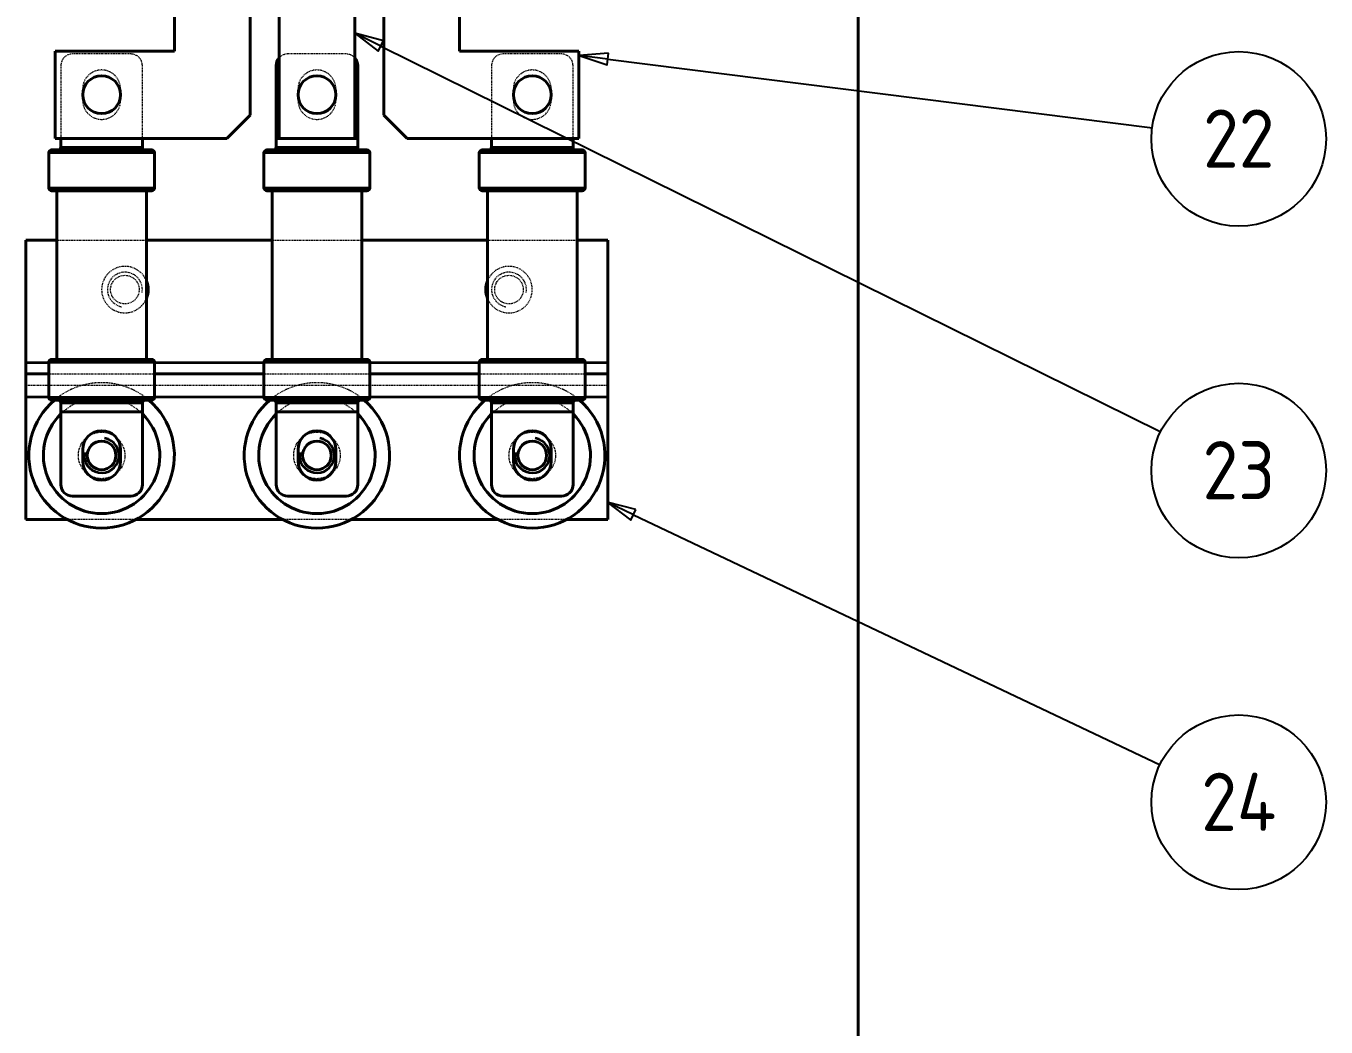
# Model space of a CAD drawing. Header units: inches. Extents: x 6934 to 18973, y 4254 to 7629.
# Drawn here: x 17066.3 to 17289.7, y 4618.2 to 4790.3 of the extents above; entities that cross this region are included whole.
import ezdxf

# ---------------------------------------------------------------- set-up
doc = ezdxf.new("R2010")
doc.units = ezdxf.units.IN
doc.header["$MEASUREMENT"] = 0
doc.linetypes.add('입력 정류부 ASSY$0$DASHED', pattern=[0.2067, 0.1654, -0.0413])
for name, color, linetype, lineweight, true_color in [('입력 정류부 ASSY$0$가려진 것(ISO)', 2, '입력 정류부 ASSY$0$DASHED', 18, 0xffff00), ('입력 정류부 ASSY$0$가려진 좁은 것(ISO)', 2, '입력 정류부 ASSY$0$DASHED', 18, 0xffff00), ('입력 정류부 ASSY$0$가시적인 것(ISO)', 3, 'Continuous', 40, 0x00ff00), ('입력 정류부 ASSY$0$가시적인 좁은 것(ISO)', 3, 'Continuous', 35, 0x00ff00), ('입력 정류부 ASSY$0$기호(ISO)', 5, 'Continuous', 25, 0x0000ff)]:
    doc.layers.add(name, color=color, linetype=linetype, lineweight=lineweight, true_color=true_color)
doc.styles.add('입력 정류부 ASSY$0$부품번호텍스트_PSTEK_POSCO', font='isocp.shx')

# ---------------------------------------------------------------- blocks, each defined once
blk = doc.blocks.new('입력 정류부 ASSY$0$품번기호3')
at = {"layer": '입력 정류부 ASSY$0$기호(ISO)', "color": 7}
for p, q in [((256.16, 262.78), (253.62, 262.6)), ((256.1, 262.28), (253.62, 262.6)), ((253.62, 262.6), (256.03, 261.79)), ((256.03, 261.79), (256.16, 262.78)), ((256.1, 262.28), (302.88, 256.36))]:
    blk.add_line(p, q, dxfattribs=at)
at = {"layer": '입력 정류부 ASSY$0$기호(ISO)', "color": 7, "flags": 128}
blk.add_lwpolyline([(256.16, 262.78), (253.62, 262.6), (256.03, 261.79), (256.16, 262.78)], dxfattribs=at)
at = {"layer": '입력 정류부 ASSY$0$기호(ISO)'}
blk.add_circle((310.3, 255.42), 7.5, dxfattribs=at)
at = {"layer": '입력 정류부 ASSY$0$기호(ISO)', "color": 7}
blk.add_solid([(256.16, 262.78), (253.62, 262.6), (256.03, 261.79), (256.16, 262.78)], dxfattribs=at)
at = {"layer": '입력 정류부 ASSY$0$기호(ISO)', "color": 7, "insert": (310.3, 255.45), "char_height": 5, "attachment_point": 5, "style": '입력 정류부 ASSY$0$부품번호텍스트_PSTEK_POSCO'}
blk.add_mtext('22', dxfattribs=at)
blk = doc.blocks.new('입력 정류부 ASSY$0$품번기호4')
at = {"layer": '입력 정류부 ASSY$0$기호(ISO)', "color": 7}
for p, q in [((236.59, 263.4), (234.35, 264.51)), ((236.81, 263.85), (234.35, 264.51)), ((234.35, 264.51), (236.37, 262.96)), ((236.37, 262.96), (236.81, 263.85)), ((236.59, 263.4), (303.6, 230.24))]:
    blk.add_line(p, q, dxfattribs=at)
at = {"layer": '입력 정류부 ASSY$0$기호(ISO)', "color": 7, "flags": 128}
blk.add_lwpolyline([(236.81, 263.85), (234.35, 264.51), (236.37, 262.96), (236.81, 263.85)], dxfattribs=at)
at = {"layer": '입력 정류부 ASSY$0$기호(ISO)'}
blk.add_circle((310.3, 226.92), 7.5, dxfattribs=at)
at = {"layer": '입력 정류부 ASSY$0$기호(ISO)', "color": 7}
blk.add_solid([(236.81, 263.85), (234.35, 264.51), (236.37, 262.96), (236.81, 263.85)], dxfattribs=at)
at = {"layer": '입력 정류부 ASSY$0$기호(ISO)', "color": 7, "insert": (310.3, 226.95), "char_height": 5, "attachment_point": 5, "style": '입력 정류부 ASSY$0$부품번호텍스트_PSTEK_POSCO'}
blk.add_mtext('23', dxfattribs=at)
blk = doc.blocks.new('입력 정류부 ASSY$0$품번기호5')
at = {"layer": '입력 정류부 ASSY$0$기호(ISO)', "color": 7}
for p, q in [((258.3, 223.12), (256.04, 224.19)), ((258.51, 223.57), (256.04, 224.19)), ((256.04, 224.19), (258.08, 222.67)), ((258.08, 222.67), (258.51, 223.57)), ((258.3, 223.12), (303.55, 201.63))]:
    blk.add_line(p, q, dxfattribs=at)
at = {"layer": '입력 정류부 ASSY$0$기호(ISO)', "color": 7, "flags": 128}
blk.add_lwpolyline([(258.51, 223.57), (256.04, 224.19), (258.08, 222.67), (258.51, 223.57)], dxfattribs=at)
at = {"layer": '입력 정류부 ASSY$0$기호(ISO)'}
blk.add_circle((310.3, 198.42), 7.5, dxfattribs=at)
at = {"layer": '입력 정류부 ASSY$0$기호(ISO)', "color": 7}
blk.add_solid([(258.51, 223.57), (256.04, 224.19), (258.08, 222.67), (258.51, 223.57)], dxfattribs=at)
at = {"layer": '입력 정류부 ASSY$0$기호(ISO)', "color": 7, "insert": (310.3, 198.45), "char_height": 5, "attachment_point": 5, "style": '입력 정류부 ASSY$0$부품번호텍스트_PSTEK_POSCO'}
blk.add_mtext('24', dxfattribs=at)
blk = doc.blocks.new('입력 정류부 ASSY')
at = {"layer": '입력 정류부 ASSY$0$가려진 것(ISO)'}
for p, q in [((430.2, 525.44), (420.2, 525.44)), ((467.2, 525.44), (457.2, 525.44)), ((504.2, 525.44), (494.2, 525.44)), ((418.2, 523.44), (418.2, 510.94)), ((432.2, 510.94), (432.2, 523.44)), ((492.2, 523.44), (492.2, 510.94)), ((506.2, 510.94), (506.2, 523.44)), ((421.95, 517.44), (421.95, 519.44)), ((428.45, 519.44), (428.45, 517.44)), ((458.95, 517.44), (458.95, 519.44)), ((465.45, 519.44), (465.45, 517.44)), ((495.95, 517.44), (495.95, 519.44)), ((502.45, 519.44), (502.45, 517.44)), ((418.2, 508.94), (418.2, 508.97)), ((432.2, 508.97), (432.2, 508.94)), ((455.2, 508.94), (455.2, 508.97)), ((469.2, 508.97), (469.2, 508.94)), ((492.2, 508.94), (492.2, 508.97)), ((506.2, 508.97), (506.2, 508.94)), ((417.5, 493.44), (432.9, 493.44)), ((454.5, 493.44), (469.9, 493.44)), ((491.5, 493.44), (506.9, 493.44)), ((416.1, 470.44), (434.3, 470.44)), ((453.1, 470.44), (471.3, 470.44)), ((490.1, 470.44), (508.3, 470.44)), ((512.2, 468.44), (412.2, 468.44)), ((418.2, 465.91), (418.2, 465.94)), ((432.2, 465.94), (432.2, 465.91)), ((455.2, 465.91), (455.2, 465.94)), ((469.2, 465.94), (469.2, 465.91)), ((492.2, 465.91), (492.2, 465.94)), ((506.2, 465.94), (506.2, 465.91)), ((431.14, 445.44), (419.27, 445.44)), ((468.14, 445.44), (456.27, 445.44)), ((505.14, 445.44), (493.27, 445.44))]:
    blk.add_line(p, q, dxfattribs=at)
for centre, radius in [((429.2, 484.94), 2.46), ((495.2, 484.94), 2.46), ((425.2, 456.44), 4), ((462.2, 456.44), 4), ((499.2, 456.44), 4)]:
    blk.add_circle(centre, radius, dxfattribs=at)
for centre, radius, start, end in [((420.2, 523.44), 2, 90, 180), ((430.2, 523.44), 2, 0, 90), ((457.2, 523.44), 2, 90, 138.5904), ((467.2, 523.44), 2, 41.4096, 90), ((494.2, 523.44), 2, 90, 180), ((504.2, 523.44), 2, 0, 90), ((425.2, 519.44), 3.25, 0, 180), ((462.2, 519.44), 3.25, 0, 180), ((499.2, 519.44), 3.25, 0, 180), ((425.2, 517.44), 3.25, 180, 0), ((462.2, 517.44), 3.25, 180, 0), ((499.2, 517.44), 3.25, 180, 0), ((429.2, 484.94), 4, 22.3316, 337.6684), ((429.2, 484.94), 3, 350, 260), ((495.2, 484.94), 4, 202.3316, 157.6684), ((495.2, 484.94), 3, 350, 260), ((425.2, 456.44), 12.5, 49.4642, 130.5358), ((462.2, 456.44), 12.5, 49.4642, 130.5358), ((499.2, 456.44), 12.5, 49.4642, 130.5358), ((425.2, 456.44), 10, 45.573, 134.427), ((462.2, 456.44), 10, 45.573, 134.427), ((499.2, 456.44), 10, 45.573, 134.427)]:
    blk.add_arc(centre, radius, start, end, dxfattribs=at)
for points, knots in [([(418.2, 508.97), (418.2, 509), (418.2, 509.03), (418.2, 509.11), (418.2, 509.17), (418.2, 509.27), (418.2, 509.3), (418.2, 509.38), (418.2, 509.41), (418.2, 509.44), (418.2, 509.44), (418.2, 509.44)], [0, 0, 0, 0, 0.00808448, 0.00808448, 0.02592843, 0.02592843, 0.03866598, 0.03866598, 0.05130708, 0.05130708, 0.05153941, 0.05153941, 0.05153941, 0.05153941]), ([(432.2, 509.44), (432.2, 509.44), (432.2, 509.44), (432.2, 509.4), (432.2, 509.36), (432.2, 509.27), (432.2, 509.22), (432.2, 509.1), (432.2, 509.04), (432.2, 508.97)], [-0.00023285, -0.00023285, -0.00023285, -0.00023285, 0, 0, 0.01584922, 0.01584922, 0.03240293, 0.03240293, 0.05151817, 0.05151817, 0.05151817, 0.05151817]), ([(455.2, 508.97), (455.2, 509), (455.2, 509.03), (455.2, 509.11), (455.2, 509.17), (455.2, 509.27), (455.2, 509.3), (455.2, 509.38), (455.2, 509.41), (455.2, 509.44), (455.2, 509.44), (455.2, 509.44)], [0, 0, 0, 0, 0.00808448, 0.00808448, 0.02592843, 0.02592843, 0.03866598, 0.03866598, 0.05130708, 0.05130708, 0.05153941, 0.05153941, 0.05153941, 0.05153941]), ([(469.2, 509.44), (469.2, 509.44), (469.2, 509.44), (469.2, 509.4), (469.2, 509.36), (469.2, 509.27), (469.2, 509.22), (469.2, 509.1), (469.2, 509.04), (469.2, 508.97)], [-0.00023285, -0.00023285, -0.00023285, -0.00023285, 0, 0, 0.01584922, 0.01584922, 0.03240293, 0.03240293, 0.05151817, 0.05151817, 0.05151817, 0.05151817]), ([(492.2, 508.97), (492.2, 509), (492.2, 509.03), (492.2, 509.11), (492.2, 509.17), (492.2, 509.27), (492.2, 509.3), (492.2, 509.38), (492.2, 509.41), (492.2, 509.44), (492.2, 509.44), (492.2, 509.44)], [0, 0, 0, 0, 0.00808448, 0.00808448, 0.02592843, 0.02592843, 0.03866598, 0.03866598, 0.05130708, 0.05130708, 0.05153941, 0.05153941, 0.05153941, 0.05153941]), ([(506.2, 509.44), (506.2, 509.44), (506.2, 509.44), (506.2, 509.4), (506.2, 509.36), (506.2, 509.27), (506.2, 509.22), (506.2, 509.1), (506.2, 509.04), (506.2, 508.97)], [-0.00023285, -0.00023285, -0.00023285, -0.00023285, 0, 0, 0.01584922, 0.01584922, 0.03240293, 0.03240293, 0.05151817, 0.05151817, 0.05151817, 0.05151817]), ([(418.2, 465.44), (418.2, 465.44), (418.2, 465.44), (418.2, 465.48), (418.2, 465.52), (418.2, 465.61), (418.2, 465.67), (418.2, 465.78), (418.2, 465.84), (418.2, 465.91)], [-0.00023285, -0.00023285, -0.00023285, -0.00023285, 0, 0, 0.01584922, 0.01584922, 0.03240293, 0.03240293, 0.05151817, 0.05151817, 0.05151817, 0.05151817]), ([(432.2, 465.91), (432.2, 465.88), (432.2, 465.85), (432.2, 465.77), (432.2, 465.71), (432.2, 465.61), (432.2, 465.58), (432.2, 465.5), (432.2, 465.47), (432.2, 465.44), (432.2, 465.44), (432.2, 465.44)], [0, 0, 0, 0, 0.00808448, 0.00808448, 0.02592843, 0.02592843, 0.03866598, 0.03866598, 0.05130708, 0.05130708, 0.05153941, 0.05153941, 0.05153941, 0.05153941]), ([(455.2, 465.44), (455.2, 465.44), (455.2, 465.44), (455.2, 465.48), (455.2, 465.52), (455.2, 465.61), (455.2, 465.67), (455.2, 465.78), (455.2, 465.84), (455.2, 465.91)], [-0.00023285, -0.00023285, -0.00023285, -0.00023285, 0, 0, 0.01584922, 0.01584922, 0.03240293, 0.03240293, 0.05151817, 0.05151817, 0.05151817, 0.05151817]), ([(469.2, 465.91), (469.2, 465.88), (469.2, 465.85), (469.2, 465.77), (469.2, 465.71), (469.2, 465.61), (469.2, 465.58), (469.2, 465.5), (469.2, 465.47), (469.2, 465.44), (469.2, 465.44), (469.2, 465.44)], [0, 0, 0, 0, 0.00808448, 0.00808448, 0.02592843, 0.02592843, 0.03866598, 0.03866598, 0.05130708, 0.05130708, 0.05153941, 0.05153941, 0.05153941, 0.05153941]), ([(492.2, 465.44), (492.2, 465.44), (492.2, 465.44), (492.2, 465.48), (492.2, 465.52), (492.2, 465.61), (492.2, 465.67), (492.2, 465.78), (492.2, 465.84), (492.2, 465.91)], [-0.00023285, -0.00023285, -0.00023285, -0.00023285, 0, 0, 0.01584922, 0.01584922, 0.03240293, 0.03240293, 0.05151817, 0.05151817, 0.05151817, 0.05151817]), ([(506.2, 465.91), (506.2, 465.88), (506.2, 465.85), (506.2, 465.77), (506.2, 465.71), (506.2, 465.61), (506.2, 465.58), (506.2, 465.5), (506.2, 465.47), (506.2, 465.44), (506.2, 465.44), (506.2, 465.44)], [0, 0, 0, 0, 0.00808448, 0.00808448, 0.02592843, 0.02592843, 0.03866598, 0.03866598, 0.05130708, 0.05130708, 0.05153941, 0.05153941, 0.05153941, 0.05153941])]:
    blk.add_open_spline(points, degree=3, knots=knots, dxfattribs=at)
at = {"layer": '입력 정류부 ASSY$0$가려진 좁은 것(ISO)'}
for centre, major_axis, start_param, end_param in [((417.7, 508.44), (0, 0.5), 0, 1.570796), ((432.7, 508.44), (0, 0.5), 4.712389, 6.283185), ((454.7, 508.44), (0, 0.5), 0, 1.570796), ((469.7, 508.44), (0, 0.5), 4.712389, 6.283185), ((491.7, 508.44), (0, 0.5), 0, 1.570796), ((506.7, 508.44), (0, 0.5), 4.712389, 6.283185), ((417.7, 466.44), (0, -0.5), 4.712389, 6.283185), ((432.7, 466.44), (0, -0.5), 0, 1.570796), ((454.7, 466.44), (0, -0.5), 4.712389, 6.283185), ((469.7, 466.44), (0, -0.5), 0, 1.570796), ((491.7, 466.44), (0, -0.5), 4.712389, 6.283185), ((506.7, 466.44), (0, -0.5), 0, 1.570796)]:
    blk.add_ellipse(centre, major_axis=major_axis, ratio=0.872093, start_param=start_param, end_param=end_param, dxfattribs=at)
for points, knots in [([(418.2, 508.97), (418.2, 508.96), (418.19, 508.95), (418.03, 508.69), (417.81, 508.56), (417.5, 508.46), (417.38, 508.44), (417.27, 508.44)], [0.1066108, 0.1066108, 0.1066108, 0.1066108, 0.1109263, 0.1109263, 0.2130818, 0.2130818, 0.276929, 0.276929, 0.276929, 0.276929]), ([(433.14, 508.44), (433.03, 508.44), (432.91, 508.46), (432.59, 508.56), (432.38, 508.69), (432.22, 508.95), (432.21, 508.96), (432.2, 508.97)], [-0.2769127, -0.2769127, -0.2769127, -0.2769127, -0.2130786, -0.2130786, -0.110944, -0.110944, -0.1066102, -0.1066102, -0.1066102, -0.1066102]), ([(455.2, 508.97), (455.2, 508.96), (455.19, 508.95), (455.03, 508.69), (454.81, 508.56), (454.5, 508.46), (454.38, 508.44), (454.27, 508.44)], [0.1066108, 0.1066108, 0.1066108, 0.1066108, 0.1109263, 0.1109263, 0.2130818, 0.2130818, 0.276929, 0.276929, 0.276929, 0.276929]), ([(470.14, 508.44), (470.03, 508.44), (469.91, 508.46), (469.59, 508.56), (469.38, 508.69), (469.22, 508.95), (469.21, 508.96), (469.2, 508.97)], [-0.2769127, -0.2769127, -0.2769127, -0.2769127, -0.2130786, -0.2130786, -0.110944, -0.110944, -0.1066102, -0.1066102, -0.1066102, -0.1066102]), ([(492.2, 508.97), (492.2, 508.96), (492.19, 508.95), (492.03, 508.69), (491.81, 508.56), (491.5, 508.46), (491.38, 508.44), (491.27, 508.44)], [0.1066108, 0.1066108, 0.1066108, 0.1066108, 0.1109263, 0.1109263, 0.2130818, 0.2130818, 0.276929, 0.276929, 0.276929, 0.276929]), ([(507.14, 508.44), (507.03, 508.44), (506.91, 508.46), (506.59, 508.56), (506.38, 508.69), (506.22, 508.95), (506.21, 508.96), (506.2, 508.97)], [-0.2769127, -0.2769127, -0.2769127, -0.2769127, -0.2130786, -0.2130786, -0.110944, -0.110944, -0.1066102, -0.1066102, -0.1066102, -0.1066102]), ([(417.27, 466.44), (417.38, 466.44), (417.5, 466.42), (417.81, 466.32), (418.03, 466.19), (418.19, 465.93), (418.2, 465.92), (418.2, 465.91)], [-0.2769126, -0.2769126, -0.2769126, -0.2769126, -0.2130785, -0.2130785, -0.110944, -0.110944, -0.1066104, -0.1066104, -0.1066104, -0.1066104]), ([(432.2, 465.91), (432.21, 465.92), (432.22, 465.93), (432.38, 466.19), (432.59, 466.32), (432.91, 466.42), (433.03, 466.44), (433.14, 466.44)], [0.1066108, 0.1066108, 0.1066108, 0.1066108, 0.1109263, 0.1109263, 0.2130818, 0.2130818, 0.276929, 0.276929, 0.276929, 0.276929]), ([(454.27, 466.44), (454.38, 466.44), (454.5, 466.42), (454.81, 466.32), (455.03, 466.19), (455.19, 465.93), (455.2, 465.92), (455.2, 465.91)], [-0.2769126, -0.2769126, -0.2769126, -0.2769126, -0.2130785, -0.2130785, -0.110944, -0.110944, -0.1066104, -0.1066104, -0.1066104, -0.1066104]), ([(469.2, 465.91), (469.21, 465.92), (469.22, 465.93), (469.38, 466.19), (469.59, 466.32), (469.91, 466.42), (470.03, 466.44), (470.14, 466.44)], [0.1066108, 0.1066108, 0.1066108, 0.1066108, 0.1109263, 0.1109263, 0.2130818, 0.2130818, 0.276929, 0.276929, 0.276929, 0.276929]), ([(491.27, 466.44), (491.38, 466.44), (491.5, 466.42), (491.81, 466.32), (492.03, 466.19), (492.19, 465.93), (492.2, 465.92), (492.2, 465.91)], [-0.2769126, -0.2769126, -0.2769126, -0.2769126, -0.2130785, -0.2130785, -0.110944, -0.110944, -0.1066104, -0.1066104, -0.1066104, -0.1066104]), ([(506.2, 465.91), (506.21, 465.92), (506.22, 465.93), (506.38, 466.19), (506.59, 466.32), (506.91, 466.42), (507.03, 466.44), (507.14, 466.44)], [0.1066108, 0.1066108, 0.1066108, 0.1066108, 0.1109263, 0.1109263, 0.2130818, 0.2130818, 0.276929, 0.276929, 0.276929, 0.276929])]:
    blk.add_open_spline(points, degree=3, knots=knots, dxfattribs=at)
at = {"layer": '입력 정류부 ASSY$0$가시적인 것(ISO)'}
for p, q in [((555.2, 703.44), (555.2, 233.44)), ((437.7, 562.94), (437.7, 525.94)), ((450.7, 514.94), (450.7, 562.94)), ((455.7, 510.94), (455.7, 562.94)), ((468.7, 562.94), (468.7, 510.94)), ((473.7, 514.94), (473.7, 562.94)), ((486.7, 562.94), (486.7, 525.94)), ((437.7, 525.94), (417.2, 525.94)), ((417.2, 525.94), (417.2, 510.94)), ((486.7, 525.94), (507.2, 525.94)), ((507.2, 525.94), (507.2, 510.94)), ((455.2, 523.44), (455.2, 510.94)), ((469.2, 510.94), (469.2, 523.44)), ((446.7, 510.94), (450.7, 514.94)), ((477.7, 510.94), (473.7, 514.94)), ((417.2, 510.94), (418.2, 510.94)), ((418.2, 510.94), (418.2, 509.44)), ((418.2, 510.94), (432.2, 510.94)), ((432.2, 509.44), (432.2, 510.94)), ((432.2, 510.94), (446.7, 510.94)), ((455.2, 510.94), (455.2, 509.44)), ((455.2, 510.94), (469.2, 510.94)), ((469.2, 509.44), (469.2, 510.94)), ((492.2, 510.94), (477.7, 510.94)), ((492.2, 510.94), (492.2, 509.44)), ((492.2, 510.94), (506.2, 510.94)), ((506.2, 509.44), (506.2, 510.94)), ((507.2, 510.94), (506.2, 510.94)), ((416.1, 508.44), (416.1, 502.44)), ((416.6, 508.94), (433.8, 508.94)), ((434.3, 508.44), (434.3, 502.44)), ((453.1, 508.44), (453.1, 502.44)), ((453.6, 508.94), (470.8, 508.94)), ((471.3, 508.44), (471.3, 502.44)), ((490.1, 508.44), (490.1, 502.44)), ((490.6, 508.94), (507.8, 508.94)), ((508.3, 508.44), (508.3, 502.44)), ((433.8, 501.94), (416.6, 501.94)), ((417.5, 501.94), (417.5, 472.94)), ((432.9, 501.94), (432.9, 472.94)), ((470.8, 501.94), (453.6, 501.94)), ((454.5, 501.94), (454.5, 472.94)), ((469.9, 501.94), (469.9, 472.94)), ((507.8, 501.94), (490.6, 501.94)), ((491.5, 501.94), (491.5, 472.94)), ((506.9, 501.94), (506.9, 472.94)), ((412.2, 472.44), (412.2, 493.44)), ((412.2, 493.44), (417.5, 493.44)), ((432.9, 493.44), (454.5, 493.44)), ((469.9, 493.44), (491.5, 493.44)), ((506.9, 493.44), (512.2, 493.44)), ((512.2, 493.44), (512.2, 472.44)), ((412.2, 470.44), (412.2, 472.44)), ((416.1, 472.44), (416.1, 466.44)), ((416.6, 472.94), (433.8, 472.94)), ((434.3, 472.44), (434.3, 466.44)), ((453.1, 472.44), (453.1, 466.44)), ((453.6, 472.94), (470.8, 472.94)), ((471.3, 472.44), (471.3, 466.44)), ((490.1, 472.44), (490.1, 466.44)), ((490.6, 472.94), (507.8, 472.94)), ((508.3, 472.44), (508.3, 466.44)), ((512.2, 470.44), (512.2, 472.44)), ((412.2, 470.44), (416.1, 470.44)), ((412.2, 470.44), (412.2, 466.44)), ((434.3, 470.44), (453.1, 470.44)), ((471.3, 470.44), (490.1, 470.44)), ((508.3, 470.44), (512.2, 470.44)), ((512.2, 466.44), (512.2, 470.44)), ((412.2, 445.44), (412.2, 466.44)), ((433.8, 465.94), (416.6, 465.94)), ((418.2, 465.44), (418.2, 463.94)), ((432.2, 463.94), (432.2, 465.44)), ((470.8, 465.94), (453.6, 465.94)), ((455.2, 465.44), (455.2, 463.94)), ((469.2, 463.94), (469.2, 465.44)), ((507.8, 465.94), (490.6, 465.94)), ((492.2, 465.44), (492.2, 463.94)), ((506.2, 463.94), (506.2, 465.44)), ((512.2, 466.44), (512.2, 445.44)), ((418.2, 463.94), (418.2, 451.44)), ((432.2, 463.94), (418.2, 463.94)), ((432.2, 451.44), (432.2, 463.94)), ((455.2, 463.94), (455.2, 451.44)), ((469.2, 463.94), (455.2, 463.94)), ((469.2, 451.44), (469.2, 463.94)), ((492.2, 463.94), (492.2, 451.44)), ((506.2, 463.94), (492.2, 463.94)), ((506.2, 451.44), (506.2, 463.94)), ((421.95, 455.44), (421.95, 457.44)), ((428.45, 457.44), (428.45, 455.44)), ((458.95, 455.44), (458.95, 457.44)), ((465.45, 457.44), (465.45, 455.44)), ((495.95, 455.44), (495.95, 457.44)), ((502.45, 457.44), (502.45, 455.44)), ((430.2, 449.44), (420.2, 449.44)), ((467.2, 449.44), (457.2, 449.44)), ((504.2, 449.44), (494.2, 449.44)), ((419.27, 445.44), (412.2, 445.44)), ((456.27, 445.44), (431.14, 445.44)), ((493.27, 445.44), (468.14, 445.44)), ((512.2, 445.44), (505.14, 445.44))]:
    blk.add_line(p, q, dxfattribs=at)
for centre, radius in [((425.2, 518.44), 3.25), ((462.2, 518.44), 3.25), ((499.2, 518.44), 3.25), ((425.2, 456.44), 2.46), ((462.2, 456.44), 2.46), ((499.2, 456.44), 2.46)]:
    blk.add_circle(centre, radius, dxfattribs=at)
for centre, radius, start, end in [((457.2, 523.44), 2, 138.5904, 180), ((467.2, 523.44), 2, 0, 41.4096), ((417.7, 509.44), 0.5, 270, 0), ((432.7, 509.44), 0.5, 180, 270), ((454.7, 509.44), 0.5, 270, 0), ((469.7, 509.44), 0.5, 180, 270), ((491.7, 509.44), 0.5, 270, 0), ((506.7, 509.44), 0.5, 180, 270), ((416.6, 508.44), 0.5, 90, 180), ((433.8, 508.44), 0.5, 0, 90), ((453.6, 508.44), 0.5, 90, 180), ((470.8, 508.44), 0.5, 0, 90), ((490.6, 508.44), 0.5, 90, 180), ((507.8, 508.44), 0.5, 0, 90), ((416.6, 502.44), 0.5, 180, 270), ((433.8, 502.44), 0.5, 270, 0), ((453.6, 502.44), 0.5, 180, 270), ((470.8, 502.44), 0.5, 270, 0), ((490.6, 502.44), 0.5, 180, 270), ((507.8, 502.44), 0.5, 270, 0), ((429.2, 484.94), 4, 337.6684, 22.3316), ((495.2, 484.94), 4, 157.6684, 202.3316), ((416.6, 472.44), 0.5, 90, 180), ((433.8, 472.44), 0.5, 0, 90), ((453.6, 472.44), 0.5, 90, 180), ((470.8, 472.44), 0.5, 0, 90), ((490.6, 472.44), 0.5, 90, 180), ((507.8, 472.44), 0.5, 0, 90), ((425.2, 456.44), 12.5, 130.5358, 49.4642), ((416.6, 466.44), 0.5, 180, 270), ((417.7, 465.44), 0.5, 0, 90), ((432.7, 465.44), 0.5, 90, 180), ((433.8, 466.44), 0.5, 270, 0), ((462.2, 456.44), 12.5, 130.5358, 49.4642), ((453.6, 466.44), 0.5, 180, 270), ((454.7, 465.44), 0.5, 0, 90), ((469.7, 465.44), 0.5, 90, 180), ((470.8, 466.44), 0.5, 270, 0), ((499.2, 456.44), 12.5, 130.5358, 49.4642), ((490.6, 466.44), 0.5, 180, 270), ((491.7, 465.44), 0.5, 0, 90), ((506.7, 465.44), 0.5, 90, 180), ((507.8, 466.44), 0.5, 270, 0), ((425.2, 456.44), 10, 134.427, 45.573), ((462.2, 456.44), 10, 134.427, 45.573), ((499.2, 456.44), 10, 134.427, 45.573), ((425.2, 457.44), 3.25, 0, 180), ((462.2, 457.44), 3.25, 0, 180), ((499.2, 457.44), 3.25, 0, 180), ((425.2, 455.44), 3.25, 180, 0), ((462.2, 455.44), 3.25, 180, 0), ((499.2, 455.44), 3.25, 180, 0), ((420.2, 451.44), 2, 180, 270), ((430.2, 451.44), 2, 270, 0), ((457.2, 451.44), 2, 180, 270), ((467.2, 451.44), 2, 270, 0), ((494.2, 451.44), 2, 180, 270), ((504.2, 451.44), 2, 270, 0)]:
    blk.add_arc(centre, radius, start, end, dxfattribs=at)
at = {"layer": '입력 정류부 ASSY$0$가시적인 좁은 것(ISO)'}
for p, q in [((418.2, 509.44), (432.2, 509.44)), ((455.2, 509.44), (469.2, 509.44)), ((492.2, 509.44), (506.2, 509.44)), ((434.3, 508.44), (416.1, 508.44)), ((471.3, 508.44), (453.1, 508.44)), ((508.3, 508.44), (490.1, 508.44)), ((416.1, 502.44), (434.3, 502.44)), ((453.1, 502.44), (471.3, 502.44)), ((490.1, 502.44), (508.3, 502.44)), ((412.2, 472.44), (416.1, 472.44)), ((434.3, 472.44), (416.1, 472.44)), ((434.3, 472.44), (453.1, 472.44)), ((471.3, 472.44), (453.1, 472.44)), ((471.3, 472.44), (490.1, 472.44)), ((508.3, 472.44), (490.1, 472.44)), ((508.3, 472.44), (512.2, 472.44)), ((416.1, 466.44), (412.2, 466.44)), ((416.1, 466.44), (434.3, 466.44)), ((432.2, 465.44), (418.2, 465.44)), ((453.1, 466.44), (434.3, 466.44)), ((453.1, 466.44), (471.3, 466.44)), ((469.2, 465.44), (455.2, 465.44)), ((490.1, 466.44), (471.3, 466.44)), ((490.1, 466.44), (508.3, 466.44)), ((506.2, 465.44), (492.2, 465.44)), ((512.2, 466.44), (508.3, 466.44))]:
    blk.add_line(p, q, dxfattribs=at)
for centre in [(425.2, 456.44), (462.2, 456.44), (499.2, 456.44)]:
    blk.add_arc(centre, 3, 170, 80, dxfattribs=at)
at = {"layer": '입력 정류부 ASSY$0$기호(ISO)', "xscale": 2, "yscale": 2, "zscale": 2}
for name in ['입력 정류부 ASSY$0$품번기호4', '입력 정류부 ASSY$0$품번기호3', '입력 정류부 ASSY$0$품번기호5']:
    blk.add_blockref(name, (0, 0), dxfattribs=at)

msp = doc.modelspace()

# ---------------------------------------------------------------- block references
msp.add_blockref('입력 정류부 ASSY', (16654.075, 4260.012))

doc.saveas('drawing.dxf')
